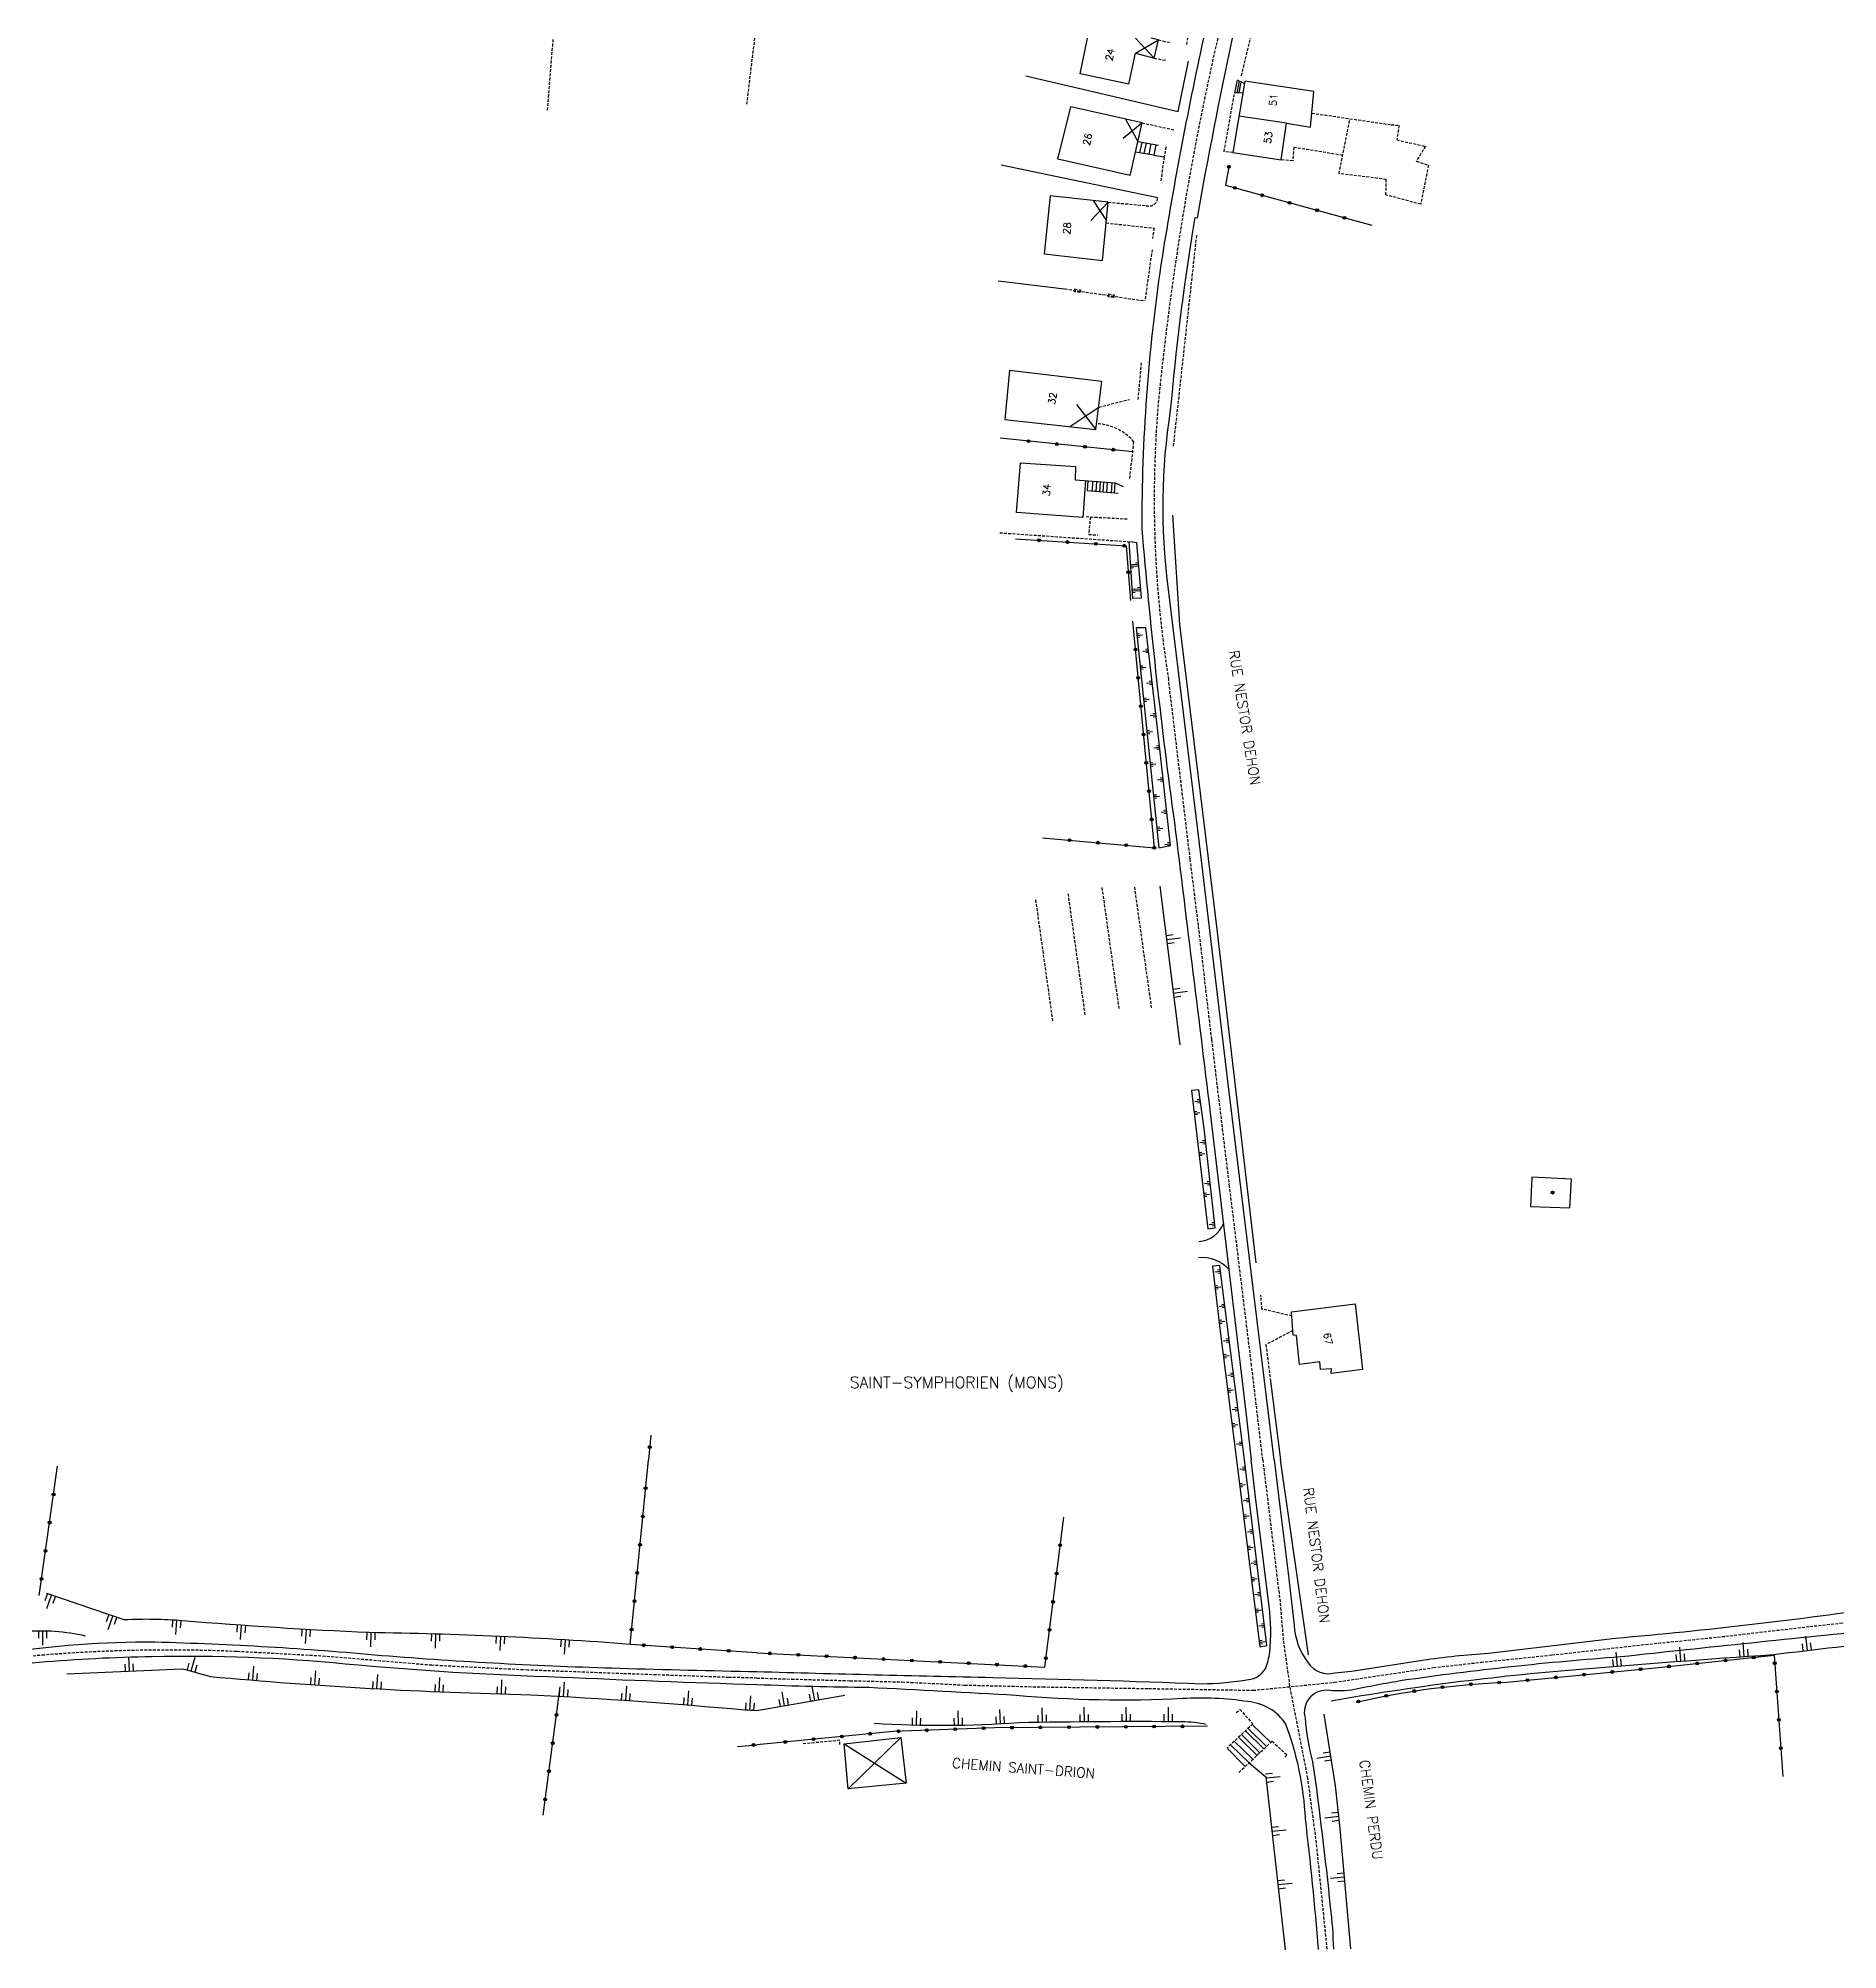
# Model space of a CAD drawing. Header units: millimetres. Extents: x 124000 to 125000, y 124512 to 125000.
# Drawn here: x 124373.6 to 124690.1, y 124663.8 to 125000 of the extents above; entities that cross this region are included whole.
import ezdxf
from ezdxf.enums import TextEntityAlignment as Align

# ---------------------------------------------------------------- set-up
doc = ezdxf.new("R2010")
doc.units = ezdxf.units.MM
doc.linetypes.add('DASHED', pattern=[0.75, 0.5, -0.25])
doc.layers.get('0').update_dxf_attribs({"linetype": 'CONTINUOUS'})
for name, color, linetype in [('W0001', 6, 'DASHED'), ('W0008', 7, 'CONTINUOUS'), ('W0100', 7, 'CONTINUOUS'), ('W0112', 1, 'DASHED'), ('W0211', 2, 'CONTINUOUS'), ('W0310', 3, 'CONTINUOUS'), ('W0322', 7, 'CONTINUOUS'), ('W0980', 7, 'CONTINUOUS'), ('W0989', 7, 'CONTINUOUS'), ('W0991', 7, 'CONTINUOUS')]:
    doc.layers.add(name, color=color, linetype=linetype)
doc.styles.get("Standard").update_dxf_attribs({"font": 'romans.shx', "width": 0.85})

# ---------------------------------------------------------------- blocks, each defined once
blk = doc.blocks.new('OH02')
at = {"layer": 'W0112', "color": 0}
for p, q in [((-0.5, 0.25), (0.5, 0.25)), ((-0.5, -0.25), (-0.5, 0.25)), ((0.5, 0.25), (0.5, -0.25)), ((0.5, -0.25), (-0.5, -0.25))]:
    blk.add_line(p, q, dxfattribs=at)
blk = doc.blocks.new('OH01')
at = {"layer": 'W0322', "color": 0}
for radius in [0.25, 0.15]:
    blk.add_circle((0, 0), radius, dxfattribs=at)
blk = doc.blocks.new('TP15')
at = {"color": 0}
for p, q in [((-0.29, 0.5), (-0.29, 0)), ((0, 1), (0, 0)), ((0.29, 0.5), (0.29, 0))]:
    blk.add_line(p, q, dxfattribs=at)
blk = doc.blocks.new('TP15B')
at = {"color": 0}
for p, q in [((-1.44, 2.5), (-1.44, 0)), ((0, 5), (0, 0)), ((1.44, 2.5), (1.44, 0))]:
    blk.add_line(p, q, dxfattribs=at)
blk = doc.blocks.new('TP15C')
at = {"layer": 'W0211', "xscale": 0.5, "yscale": 0.5, "rotation": 359.9693661828871}
blk.add_blockref('TP15B', (0, 0), dxfattribs=at)
blk = doc.blocks.new('BB01')
at = {"layer": 'W0991', "color": 0}
for p, q in [((-0.5, 0.04), (-0.04, 0.5)), ((-0.48, -0.13), (0.13, 0.48)), ((-0.43, -0.25), (0.25, 0.43)), ((-0.36, -0.35), (0.35, 0.36)), ((-0.26, -0.43), (0.43, 0.26)), ((-0.13, -0.48), (0.48, 0.13)), ((0.03, -0.5), (0.5, -0.03)), ((0.31, -0.39), (0.39, -0.31))]:
    blk.add_line(p, q, dxfattribs=at)
blk.add_circle((0, 0), 0.5, dxfattribs=at)

msp = doc.modelspace()

# ---------------------------------------------------------------- linework, layer by layer
at = {"layer": 'W0001'}
for points in [[(124588.97, 124750), (124587.01, 124766.58), (124583.14, 124798.08), (124580.01, 124823.95), (124577.66, 124843.98), (124576.21, 124855.67), (124574.78, 124867.57), (124572.42, 124887.14, -0.061893), (124570.64, 124936.34, -0.031654), (124581.05, 125000, -0.031654)], [(124500, 124711.63), (124495.05, 124711.73), (124476.45, 124712.39), (124459.68, 124713.02), (124442.8, 124713.86), (124424.06, 124715.44), (124408.49, 124716.29, 0.031291), (124374.65, 124715.67, 0.014856), (124338.25, 124711.46, 0.018027), (124301.03, 124703.37, -0.01375), (124247.19, 124691.4, 0.001047), (124233.28, 124688.03, -0.022442), (124199.47, 124679.33, -0.028617), (124188.55, 124677.68, -0.040665), (124128.43, 124673.78), (124095.97, 124673.81), (124080.49, 124673.99), (124066.55, 124674.28), (124057.31, 124674.57), (124045.37, 124674.84), (124035.73, 124675.2), (124024.26, 124675.7), (124008.98, 124676.41), (124000, 124676.78)]]:
    msp.add_lwpolyline(points, format="xyb", dxfattribs=at)
for points in [[(124588.97, 124750), (124590.05, 124741.15), (124592.05, 124724.76), (124592.6, 124718.13), (124593.74, 124709.97)], [(124500, 124711.63), (124506.08, 124711.44), (124516.36, 124711.16), (124525.54, 124710.94), (124536.55, 124710.39), (124550.26, 124710.06), (124568.89, 124709.78), (124587.26, 124709.47), (124601.59, 124710.88), (124608.29, 124711.89), (124619, 124713.46), (124627.37, 124714.4), (124639.84, 124715.68), (124655.56, 124717.45), (124670.41, 124718.97), (124685.22, 124720.7), (124698.05, 124722.08)], [(124593.74, 124709.97), (124596.81, 124694.23), (124598.31, 124683.11), (124600.25, 124663.93)]]:
    msp.add_lwpolyline(points, dxfattribs=at)
at = {"layer": 'W0008'}
for points in [[(124578.55, 125000, 0.014858), (124571.06, 124960.19, 0.036718), (124567.69, 124913.8, 0.012775), (124573.22, 124863.64, -0.00063), (124579.73, 124811.04), (124586.12, 124757.41), (124586.94, 124750)], [(124590.97, 124750), (124582.92, 124816.13), (124577.85, 124858.31), (124572.34, 124903.54, -0.070886), (124572.77, 124934.59, -0.016708), (124576.68, 124966.04), (124577.11, 124968.47), (124577.51, 124968.44, -0.009878), (124583.67, 125000, -0.009878)], [(124500, 124712.77, 0.001704), (124541.5, 124711.73, -0.004015), (124578.2, 124710.62, 0.036053), (124586.48, 124711.34, 0.222914), (124589.46, 124713.25, 0.065331), (124590.2, 124716.18, 0.057709), (124590.11, 124724.24), (124587.82, 124742.51), (124586.94, 124750)], [(124590.97, 124750), (124592.01, 124741.33), (124593.42, 124730.05), (124594.49, 124720.9, 0.153216), (124596.97, 124714.31, 0.325541), (124601.68, 124712.54), (124604.56, 124712.82), (124617.09, 124714.78, -0.020504), (124628.68, 124715.99, -0.00331), (124652.49, 124718.78, 0.015047), (124700.52, 124724.46, -0.013802), (124743.69, 124728.53, -0.031924), (124781.22, 124732.1, -0.000431), (124816.91, 124734.92, -0.035198), (124859.17, 124737, -0.000342), (124900.84, 124738.58, 0.003855), (124939.85, 124739.82, 0.009241), (124982.27, 124741.64, 0.002877), (125000, 124742.17)], [(125000, 124739.94, 0.002272), (124978.42, 124739.08, -0.008288), (124940.98, 124737.66, 0.003177), (124897.4, 124736.16, -0.006326), (124861.78, 124734.67, 0.013296), (124826.09, 124733.18, 0.011141), (124788.32, 124729.62, -0.009707), (124747.14, 124725.64, 0.00655), (124697.93, 124720.16, 0.00134), (124651.94, 124715.34, 0.017745), (124613.49, 124711.17, 0.007881), (124604.58, 124709.51, -0.063133), (124600.15, 124709.47, 0.497431), (124596.42, 124704.64, 0.048762), (124597.75, 124696.91, -0.008875), (124600.85, 124671.35, -0.024544), (124601.4, 124663.95)], [(124000, 124677.89, 0.000346), (124041.22, 124676.14, -0.000094), (124096.09, 124675.02, 0.007828), (124140.82, 124675.15, 0.05095), (124182.91, 124678.52, 0.046656), (124218.99, 124685.29, -0.023585), (124250.55, 124693.44, 0.010611), (124293.01, 124702.72, -0.018159), (124334.71, 124712.22, -0.027348), (124367.05, 124715.98, -0.040117), (124394.1, 124717.98, -0.016478), (124434, 124715.61, 0.013028), (124475.86, 124713.36, 0.003021), (124500, 124712.77, 0.003021)], [(124500, 124710.44, -0.003796), (124465.54, 124711.74, -0.015128), (124427.55, 124714.08, 0.029546), (124393.59, 124715.37, 0.033803), (124354, 124712, 0.044313), (124330.06, 124708.59, 0.024764), (124299.5, 124701.81, -0.026383), (124264.81, 124693.41, 0.017765), (124234.51, 124687.03, 0.000319), (124200.05, 124678.14, -0.025801), (124160.37, 124673.52, -0.01566), (124114.15, 124672.4, -0.006827), (124061.68, 124673.14, -0.005762), (124000, 124675.7)], [(124598.8, 124663.91, 0.008819), (124596.48, 124686.93, 0.078339), (124593.04, 124703.51, 0.232662), (124586.32, 124707.48, 0.053837), (124574.87, 124708.01, -0.035069), (124545.59, 124708.55, 0.002325), (124519.67, 124709.95, -0.008487), (124500, 124710.44)]]:
    msp.add_lwpolyline(points, format="xyb", dxfattribs=at)
at = {"layer": 'W0100'}
for points in [[(124556.83, 124993.76), (124558.15, 125000)], [(124566.57, 125000), (124569.88, 124996.49)], [(124566.6, 124997.35), (124570.63, 124999.7)], [(124569.88, 124996.49), (124570.63, 124999.7), (124569.27, 125000)], [(124565.42, 124991.9), (124566.6, 124997.35)], [(124566.6, 124997.35), (124569.88, 124996.49)], [(124565.42, 124991.9), (124556.83, 124993.76)], [(124597.37, 124984.38), (124597.97, 124990.61), (124585.8, 124992.45), (124583.7, 124979.91), (124592.19, 124978.6), (124593.16, 124985.06), (124597.37, 124984.38)], [(124585.73, 124992.02), (124584.48, 124992.64), (124584.02, 124990.4), (124585.46, 124990.45)], [(124584.84, 124992.46), (124584.42, 124990.41)], [(124584.85, 124990.43), (124585.16, 124992.3)], [(124552.95, 124978.72), (124555.22, 124987.92)], [(124567.74, 124985.12), (124555.22, 124987.92)], [(124567.74, 124985.12), (124564.43, 124982.37)], [(124564.84, 124985.77), (124567, 124981.83), (124570.63, 124981.17)], [(124565.66, 124975.84), (124567.74, 124985.12)], [(124593.16, 124985.06), (124584.77, 124986.29)], [(124567.33, 124979.83), (124567.76, 124981.69)], [(124565.66, 124975.84), (124552.95, 124978.72)], [(124569.79, 124979.46), (124566.58, 124979.95)], [(124568.13, 124979.71), (124568.54, 124981.55)], [(124568.98, 124979.58), (124569.35, 124981.4)], [(124570.19, 124981.25), (124569.79, 124979.46), (124571.63, 124979.12)], [(124550.5, 124962.07), (124560.77, 124960.94), (124561.79, 124971.15), (124551.58, 124972.28), (124550.5, 124962.07)], [(124561.79, 124971.15), (124558.73, 124967.97)], [(124559.13, 124971.44), (124561.47, 124967.91)], [(124543.61, 124932.97), (124559.64, 124931.19), (124560.68, 124939.65), (124544.43, 124941.58), (124543.61, 124932.97)], [(124555.03, 124931.71), (124560.13, 124935.14)], [(124556.23, 124935.57), (124559.64, 124931.19)], [(124557.79, 124922.21), (124557.35, 124915.72), (124545.67, 124916.62), (124546.35, 124925.34)], [(124546.35, 124925.34), (124556.04, 124924.67), (124555.97, 124922.36), (124563.02, 124921.8), (124564.44, 124921.16)], [(124563.54, 124919.93), (124558.17, 124920.42), (124558.27, 124922.17)], [(124559.02, 124920.34), (124559.1, 124922.11)], [(124559.69, 124920.28), (124559.81, 124922.05)], [(124560.33, 124920.22), (124560.45, 124922)], [(124560.89, 124920.17), (124561.04, 124921.95)], [(124561.52, 124920.12), (124561.64, 124921.91)], [(124562.38, 124920.04), (124562.46, 124921.84)], [(124562.9, 124919.99), (124563.02, 124921.8)], [(124594.04, 124776.04), (124605.21, 124777.46), (124606.55, 124765.9), (124601.01, 124765.16), (124601.06, 124765.99), (124599.16, 124765.9), (124599.03, 124767.23), (124595.43, 124766.77), (124594.92, 124771.84), (124594.32, 124771.93), (124594.04, 124776.04)], [(124586.4, 124702.77), (124589.66, 124699.6)], [(124587.12, 124703.45), (124590.38, 124700.27)], [(124515.34, 124700.06), (124525.3, 124701.14), (124526.26, 124693.15), (124516.04, 124692.15), (124515.34, 124700.06), (124526.26, 124693.15)], [(124516.04, 124692.15), (124525.3, 124701.14)], [(124582.7, 124699.32), (124585.88, 124696.08)], [(124583.3, 124699.89), (124586.56, 124696.71)], [(124583.96, 124700.5), (124587.22, 124697.33)], [(124584.71, 124701.2), (124587.97, 124698.02)], [(124585.21, 124701.67), (124588.47, 124698.5)], [(124585.93, 124702.34), (124589.19, 124699.17)]]:
    msp.add_lwpolyline(points, dxfattribs=at)
msp.add_lwpolyline([(124636.1, 124794.53), (124642.99, 124794.29), (124643.28, 124799.36), (124636.32, 124799.7)], close=True, dxfattribs=at)
at = {"layer": 'W0112'}
for points in [[(124463.15, 124987.34), (124464.19, 125000)], [(124498.23, 124988.39), (124499.63, 125000)], [(124570.63, 124999.7), (124572.73, 124999.25)], [(124575.63, 124998.89), (124575.78, 125000)], [(124585.25, 124993.41), (124586.81, 125000)], [(124569.88, 124996.49), (124572, 124996.09)], [(124583.7, 124979.91), (124582.18, 124980.04), (124584.02, 124990.4)], [(124567.74, 124985.12), (124573.53, 124983.87)], [(124597.61, 124986.83), (124611.57, 124984.79), (124612.96, 124984.67), (124612.54, 124982.12), (124617.59, 124980.99), (124615.99, 124978.38), (124618.12, 124977.67), (124616.76, 124970.79), (124610.64, 124972.45), (124610.7, 124975.18), (124602.39, 124976.19), (124604.33, 124985.85)], [(124571.95, 124980.89), (124571.63, 124979.12), (124571.01, 124974.75)], [(124603.04, 124979.39), (124594.44, 124980.81), (124594.26, 124978.44), (124592.19, 124978.6)], [(124561.43, 124967.51), (124569.85, 124966.61), (124569.57, 124964.79)], [(124573.29, 124928.29), (124577.38, 124965.48)], [(124569.51, 124962.81), (124568.24, 124953.81)], [(124554.13, 124955.92), (124568.24, 124953.81)], [(124567.07, 124936.46), (124567.66, 124942.91)], [(124560.13, 124935.14), (124565.51, 124936.46)], [(124565.58, 124922.59), (124566.32, 124929.04)], [(124557.91, 124915.87), (124565.3, 124915.46)], [(124558.65, 124915.83), (124558.36, 124912.71), (124559.96, 124912.67)], [(124542.7, 124913.03), (124565.75, 124911.45)], [(124560.68, 124850.63), (124563.66, 124829.37)], [(124566.39, 124850.73), (124569.37, 124829.47)], [(124549.01, 124848.47), (124552, 124827.2)], [(124554.71, 124849.55), (124557.69, 124828.28)], [(124594.09, 124775.3), (124588.83, 124776.5), (124588.64, 124778.94)], [(124594.27, 124772.72), (124589.52, 124770.27), (124590.35, 124763.82)], [(124584.31, 124705.55), (124584.94, 124706.1), (124587.23, 124703.56), (124582.7, 124699.32)], [(124514.6, 124699.93), (124514.6, 124700.67), (124507.89, 124700.02)], [(124584.77, 124695.04), (124590.63, 124700.51), (124593.21, 124698.09), (124592.79, 124697.63)]]:
    msp.add_lwpolyline(points, dxfattribs=at)
for points in [[(124561.79, 124971.15), (124568.44, 124970.58, 0.517967), (124570.49, 124971.98, 0.03898)], [(124566.32, 124929.04, 0.206224), (124559.77, 124932.2, -17.391844)]]:
    msp.add_lwpolyline(points, format="xyb", dxfattribs=at)
at = {"layer": 'W0211'}
for points in [[(124565.42, 124911.47), (124566.08, 124901.54), (124567.62, 124901.61), (124566.83, 124911.27), (124565.75, 124911.45)], [(124566.69, 124896.33), (124570.72, 124857.62), (124572.76, 124858.02), (124570.45, 124878.66), (124568.4, 124896.31), (124566.69, 124896.33)], [(124570.86, 124850.87), (124574.39, 124822.96)], [(124580.62, 124790.8), (124578.66, 124808.27), (124577.74, 124815.06), (124576.47, 124814.92), (124579.29, 124790.65), (124580.62, 124790.8)], [(124585.74, 124750), (124582.02, 124779.36), (124581.4, 124784.19), (124580.14, 124784.04), (124581.51, 124772.64), (124584.34, 124750)], [(124584.34, 124750), (124588.48, 124717.14), (124589.7, 124717.36), (124585.74, 124750)], [(124500, 124705.9), (124515.44, 124708.64)], [(124604.48, 124663.99), (124602.6, 124685.18), (124601.8, 124692.68), (124599.76, 124705.29)], [(124586.56, 124696.71), (124589.52, 124694.27), (124592.93, 124663.84)]]:
    msp.add_lwpolyline(points, dxfattribs=at)
for points in [[(124644.14, 124713.12, -0.004292), (124678.77, 124715.76, -0.007696), (124723.1, 124720.5, -0.015041), (124774.79, 124726.68, 0.002699), (124806.89, 124729.77, 0.903472)], [(124477.69, 124717.55, 0.015903), (124431.76, 124719.61, -0.009596), (124399.02, 124721.69, 0.034162), (124388.67, 124721.84), (124375.07, 124726.5)], [(124381.91, 124719.01, 0.074508), (124371.07, 124719.78, -0.000945), (124347.32, 124717.05, -0.03891), (124319.52, 124712.17, 0.001093), (124276.05, 124702.14, -0.019992), (124259.08, 124698.12, -0.092556), (124252.61, 124698.65, 0.197382), (124245.61, 124700.42, -11.12157)], [(124378.62, 124712.39), (124398.87, 124713.27, -0.004938), (124403.83, 124711.9, 0.01782), (124460.21, 124708.7, -0.009248), (124497.89, 124706.04, -0.017737), (124500, 124705.9, -0.017737)], [(124600.98, 124707.62, -0.023596), (124644.14, 124713.12, 0.035988)], [(124520.64, 124703.67, 0.032864), (124546.06, 124703.8, -0.007579), (124574.76, 124703.98, -0.049796), (124579.03, 124703.52, 0.104278)]]:
    msp.add_lwpolyline(points, format="xyb", dxfattribs=at)
msp.add_point((124509.78, 124707.63), dxfattribs=at)
at = {"layer": 'W0310'}
for points in [[(124547.3, 124993.38), (124574.09, 124987.11), (124575.91, 124995.96)], [(124542.99, 124977.76), (124570.49, 124971.98)], [(124542.43, 124957.33), (124554.13, 124955.92)], [(124587.82, 124784.65), (124580.9, 124843.78), (124574.38, 124896.87), (124573.15, 124916.1)], [(124590.35, 124763.82), (124592.08, 124750)], [(124597.01, 124715.7), (124592.08, 124750)]]:
    msp.add_lwpolyline(points, dxfattribs=at)
at = {"layer": 'W0322'}
for points in [[(124583.08, 124977.67), (124582.4, 124974.15), (124608.16, 124967.1)], [(124566.12, 124927.29), (124542.79, 124929.64)], [(124545.48, 124911.97), (124564.95, 124910.74), (124565.71, 124901.13)], [(124550.25, 124859.4), (124569.91, 124857.64), (124566.12, 124897.47)], [(124481.35, 124754.34), (124480.92, 124750)], [(124500, 124716.07), (124477.69, 124717.55), (124480.92, 124750)], [(124373.74, 124726.12), (124376.99, 124748.86)], [(124500, 124716.07), (124550.63, 124713.56), (124553.98, 124739.93)], [(124462.37, 124687.53), (124465.41, 124710.1)], [(124579.25, 124703.15), (124541.86, 124702.89), (124523.97, 124702.22), (124500, 124699.9)], [(124496.57, 124699.59), (124500, 124699.9)]]:
    msp.add_lwpolyline(points, dxfattribs=at)
msp.add_lwpolyline([(124605.39, 124707.39, -0.045811), (124631.92, 124710.91), (124659.22, 124713.55), (124678.93, 124715.64), (124680.47, 124694.3)], format="xyb", dxfattribs=at)
at = {"layer": 'W0989'}
for points in [[(124577.75, 124788.41, 0.281283), (124582.06, 124791.51, -0.374337)], [(124577.69, 124785.59, -0.244717), (124583.01, 124783.5, 2.371619)]]:
    msp.add_lwpolyline(points, format="xyb", dxfattribs=at)

# ---------------------------------------------------------------- block references
at = {"layer": 'W0112', "rotation": 351.478652615868}
for p in [(124556.37, 124955.59), (124562.3, 124954.7)]:
    msp.add_blockref('OH02', p, dxfattribs=at)
at = {"layer": 'W0211'}
for name, p, rotation in [('TP15', (124567.14, 124907.51), 94.66071365386698), ('TP15', (124565.71, 124907.12), 273.7962720392549), ('TP15', (124566, 124902.78), 273.7962720392549), ('TP15', (124567.49, 124903.17), 94.66071365386698), ('TP15', (124566.83, 124894.93), 275.9413810208794), ('TP15', (124568.86, 124892.35), 96.60252523524079), ('TP15', (124567.42, 124889.26), 275.9413810208794), ('TP15', (124569.52, 124886.68), 96.60252523524079), ('TP15', (124568.01, 124883.59), 275.9413810208794), ('TP15', (124570.17, 124881.02), 96.60252523524079), ('TP15', (124568.61, 124877.92), 275.9413810208794), ('TP15', (124570.82, 124875.35), 96.38866163086612), ('TP15', (124569.2, 124872.24), 275.9413810208794), ('TP15', (124571.45, 124869.68), 96.38866163086612), ('TP15', (124569.79, 124866.57), 275.9413810208794), ('TP15', (124572.09, 124864.01), 96.38866163086612), ('TP15', (124570.38, 124860.9), 275.9413810208794), ('TP15', (124572.72, 124858.35), 96.38866163086612), ('TP15C', (124572.05, 124841.45), 277.2014550469133), ('TP15C', (124573.24, 124832.02), 277.2014550469133), ('TP15', (124576.94, 124810.93), 276.6086295275355), ('TP15', (124578, 124813.12), 97.68118535155993), ('TP15', (124577.77, 124803.72), 276.6086295275355), ('TP15', (124578.92, 124805.93), 96.42307869662415), ('TP15', (124578.61, 124796.52), 276.6086295275355), ('TP15', (124579.73, 124798.73), 96.42307869662415), ('TP15', (124580.54, 124791.52), 96.42307869662415), ('TP15', (124581.53, 124783.16), 97.36650612063), ('TP15', (124580.59, 124780.27), 276.8217991388869), ('TP15', (124582.31, 124777.11), 97.21937800855935), ('TP15', (124581.32, 124774.21), 276.8217991388869), ('TP15', (124583.07, 124771.06), 97.21937800855935), ('TP15', (124582.07, 124768.16), 277.1356230710841), ('TP15', (124583.84, 124765.01), 97.21937800855935), ('TP15', (124582.82, 124762.11), 277.1356230710841), ('TP15', (124583.58, 124756.05), 277.1356230710841), ('TP15', (124584.61, 124758.95), 97.21937800855935), ('TP15', (124585.37, 124752.9), 97.21937800855935), ('TP15', (124585.92, 124748.5), 96.91090329798601), ('TP15', (124584.91, 124745.47), 277.1825431607381), ('TP15', (124586.59, 124742.98), 96.91090329798601), ('TP15', (124585.61, 124739.96), 277.1825431607381), ('TP15', (124587.26, 124737.46), 96.91090329798601), ('TP15', (124586.3, 124734.44), 277.1825431607381), ('TP15', (124587.93, 124731.94), 96.91090329798601), ('TP15C', (124375.91, 124726.21), 161.0738168860677), ('TP15', (124587, 124728.92), 277.1825431607381), ('TP15', (124588.6, 124726.42), 96.91090329798601), ('TP15C', (124386.7, 124722.51), 161.0738168860677), ('TP15', (124587.69, 124723.41), 277.1825431607381), ('TP15C', (124374.4, 124719.89), 179.2206440260699), ('TP15C', (124397.98, 124721.77), 176.0514880794164), ('TP15C', (124409.36, 124720.9), 175.9641498339512), ('TP15C', (124420.74, 124720.17), 176.728405068601), ('TP15C', (124432.13, 124719.61), 179.2206897623844), ('TP15C', (124443.53, 124719.36), 178.3167722260319), ('TP15', (124589.27, 124720.91), 96.91090329798601), ('TP15C', (124454.93, 124718.94), 177.4128546896794), ('TP15C', (124466.32, 124718.33), 176.508937153327), ('TP15', (124588.39, 124717.89), 277.1825431607381), ('TP15C', (124651.31, 124713.71), 4.650543213412278), ('TP15C', (124662.45, 124714.59), 4.334104401158734), ('TP15C', (124673.59, 124715.4), 4.017665588905187), ('TP15C', (124684.71, 124716.48), 6.752117868358737), ('TP15C', (124389.56, 124712.87), 2.504890704906172), ('TP15C', (124400.45, 124712.85), 344.7049926413855), ('TP15C', (124411.24, 124711.25), 355.246210958236), ('TP15C', (124422.17, 124710.42), 356.0380831766475), ('TP15C', (124433.1, 124709.73), 356.829955395059), ('TP15C', (124444.04, 124709.2), 357.6218276134705), ('TP15C', (124454.99, 124708.82), 358.413699831882), ('TP15C', (124465.93, 124708.38), 356.6989944297156), ('TP15C', (124476.86, 124707.69), 356.0845072076564), ('TP15C', (124487.78, 124706.89), 355.4700199855973), ('TP15C', (124504.8, 124706.75), 10.06680029817272), ('TP15C', (124510.12, 124707.7), 10.06680029817272), ('TP15C', (124498.7, 124706), 356.7340494680854), ('TP15C', (124542.78, 124703.59), 3.084786451876206), ('TP15C', (124550.16, 124703.88), 0.985464269241665), ('TP15C', (124557.54, 124703.98), 0.5386068744618293), ('TP15C', (124564.92, 124704.02), 0.09174947968199357), ('TP15C', (124572.31, 124704), 359.6448920849022), ('TP15C', (124528.01, 124703.36), 358.7136626289653), ('TP15C', (124535.4, 124703.34), 0.8992245404207373), ('TP15C', (124600.95, 124697.96), 99.22119396203594), ('TP15C', (124589.55, 124693.99), 276.3976099013618), ('TP15C', (124602.37, 124687.33), 96.06093814391389), ('TP15C', (124590.6, 124684.61), 276.3976099013618), ('TP15C', (124591.65, 124675.24), 276.3976099013618), ('TP15C', (124603.36, 124676.66), 95.0777958095478)]:
    msp.add_blockref(name, p, dxfattribs=dict(at, rotation=rotation))
at = {"layer": 'W0322'}
for p, rotation in [((124583.02, 124977.38), 259.1025506944201), ((124584.05, 124973.7), 344.7102188584495), ((124588.87, 124972.38), 344.7102188584495), ((124593.69, 124971.06), 344.7102188584495), ((124598.52, 124969.74), 344.7102188584495), ((124603.34, 124968.42), 344.7102188584495), ((124547.77, 124929.14), 174.2491411930203), ((124552.74, 124928.64), 174.2491411930203), ((124557.72, 124928.13), 174.2491411930203), ((124562.69, 124927.63), 174.2491411930203), ((124549.63, 124911.71), 356.3711114939314), ((124554.62, 124911.4), 356.3711114939314), ((124559.61, 124911.08), 356.3711114939314), ((124564.6, 124910.76), 356.3711114939314), ((124565.32, 124906.11), 274.4639801286954), ((124566.59, 124892.49), 95.4464010666672), ((124567.07, 124887.51), 95.4464010666672), ((124567.54, 124882.54), 95.4464010666672), ((124568.01, 124877.56), 95.4464010666672), ((124568.49, 124872.58), 95.4464010666672), ((124568.96, 124867.6), 95.4464010666672), ((124569.44, 124862.63), 95.4464010666672), ((124554.98, 124858.98), 354.8825452733868), ((124559.96, 124858.53), 354.8825452733868), ((124564.94, 124858.09), 354.8825452733868), ((124569.91, 124857.65), 95.4464010666672), ((124481.14, 124752.22), 264.3293060081646), ((124376.29, 124743.91), 81.86089639967307), ((124480.42, 124745.02), 84.32423670977022), ((124479.93, 124740.05), 84.32423670977022), ((124375.58, 124738.96), 81.86089639967307), ((124374.87, 124734.01), 81.86089639967307), ((124479.43, 124735.07), 84.32423670977022), ((124553.35, 124734.97), 82.77296464556672), ((124478.94, 124730.1), 84.32423670977022), ((124552.72, 124730.01), 82.77296464556672), ((124374.16, 124729.06), 81.86089639967307), ((124478.45, 124725.12), 84.32423670977022), ((124552.09, 124725.05), 82.77296464556672), ((124477.95, 124720.15), 84.32423670977022), ((124551.46, 124720.09), 82.77296464556672), ((124480.08, 124717.39), 176.2215812032316), ((124485.06, 124717.06), 176.2215812032316), ((124490.05, 124716.73), 176.2215812032316), ((124495.04, 124716.4), 176.2215812032316), ((124502.27, 124715.96), 357.1583011870497), ((124507.27, 124715.71), 357.1583011870497), ((124512.26, 124715.47), 357.1583011870497), ((124517.25, 124715.22), 357.1583011870497), ((124522.25, 124714.97), 357.1583011870497), ((124527.24, 124714.72), 357.1583011870497), ((124532.24, 124714.47), 357.1583011870497), ((124537.23, 124714.23), 357.1583011870497), ((124542.22, 124713.98), 357.1583011870497), ((124547.22, 124713.73), 357.1583011870497), ((124550.83, 124715.13), 82.77296464556672), ((124650.47, 124712.7), 5.521381356714479), ((124655.45, 124713.19), 5.521381356714479), ((124660.42, 124713.68), 6.052246518559989), ((124665.4, 124714.2), 6.052246518559989), ((124670.37, 124714.73), 6.052246518559989), ((124675.34, 124715.26), 6.052246518559989), ((124679.03, 124714.25), 274.1322094546312), ((124615.64, 124709.34), 8.713435380602217), ((124620.6, 124710.01), 6.756254268316356), ((124625.57, 124710.52), 4.799073156030508), ((124630.56, 124710.85), 2.841892043744672), ((124635.54, 124711.26), 5.521381356714479), ((124640.52, 124711.74), 5.521381356714479), ((124645.5, 124712.22), 5.521381356714479), ((124679.39, 124709.27), 274.1322094546312), ((124605.82, 124707.49), 12.62779760517389), ((124610.71, 124708.5), 10.67061649288803), ((124464.74, 124705.14), 82.33534766157248), ((124529.88, 124702.44), 182.1505510492186), ((124534.88, 124702.63), 182.1505510492186), ((124539.88, 124702.82), 182.1505510492186), ((124544.88, 124702.91), 180.3958958070984), ((124549.88, 124702.95), 180.3958958070984), ((124554.88, 124702.98), 180.3958958070984), ((124559.88, 124703.02), 180.3958958070984), ((124564.88, 124703.05), 180.3958958070984), ((124569.88, 124703.09), 180.3958958070984), ((124574.87, 124703.12), 180.3958958070984), ((124679.75, 124704.28), 274.1322094546312), ((124464.07, 124700.19), 82.33534766157248), ((124499.4, 124699.85), 5.188633524558519), ((124504.98, 124700.39), 185.5205054402537), ((124509.95, 124700.87), 185.5205054402537), ((124514.93, 124701.35), 185.5205054402537), ((124519.91, 124701.83), 185.5205054402537), ((124524.89, 124702.26), 182.1505510492186), ((124680.11, 124699.29), 274.1322094546312), ((124463.41, 124695.23), 82.33534766157248), ((124462.74, 124690.28), 82.33534766157248)]:
    msp.add_blockref('OH01', p, dxfattribs=dict(at, rotation=rotation))
at = {"layer": 'W0991', "xscale": 0.5, "yscale": 0.5, "zscale": 0.5, "rotation": 350.5480717672166}
msp.add_blockref('BB01', (124639.96, 124797.01), dxfattribs=at)

# ---------------------------------------------------------------- texts
at = {"layer": 'W0980'}
msp.add_text('SAINT-SYMPHORIEN (MONS)', height=2, dxfattribs=at).set_placement((124535.16, 124763.48), align=Align.MIDDLE)
at = {"layer": 'W0989'}
for s, rotation, p in [('RUE NESTOR DEHON', 279.2137, (124585.81, 124880.51)), ('RUE NESTOR DEHON', 277.0279, (124598.45, 124733.21)), ('CHEMIN SAINT-DRION', 355.7499, (124546.9, 124695.77)), ('CHEMIN PERDU', 277.7738, (124608.05, 124688.46))]:
    msp.add_text(s, height=1.75, rotation=rotation, dxfattribs=at).set_placement(p, align=Align.MIDDLE)
at = {"layer": 'W0991'}
for s, rotation, p in [('24', 77.7752, (124562.1, 124997.11)), ('51', 84.4884, (124590.83, 124989.17)), ('26', 77.3777, (124558.14, 124982.23)), ('53', 81.3946, (124589.92, 124982.54)), ('28', 84.877, (124554.53, 124966.58)), ('32', 80.3006, (124551.98, 124936.66)), ('34', 85.3089, (124550.97, 124920.55)), ('67', 280.4191, (124600.44, 124771.3))]:
    msp.add_text(s, height=1.25, rotation=rotation, dxfattribs=at).set_placement(p, align=Align.MIDDLE)

doc.saveas('drawing.dxf')
